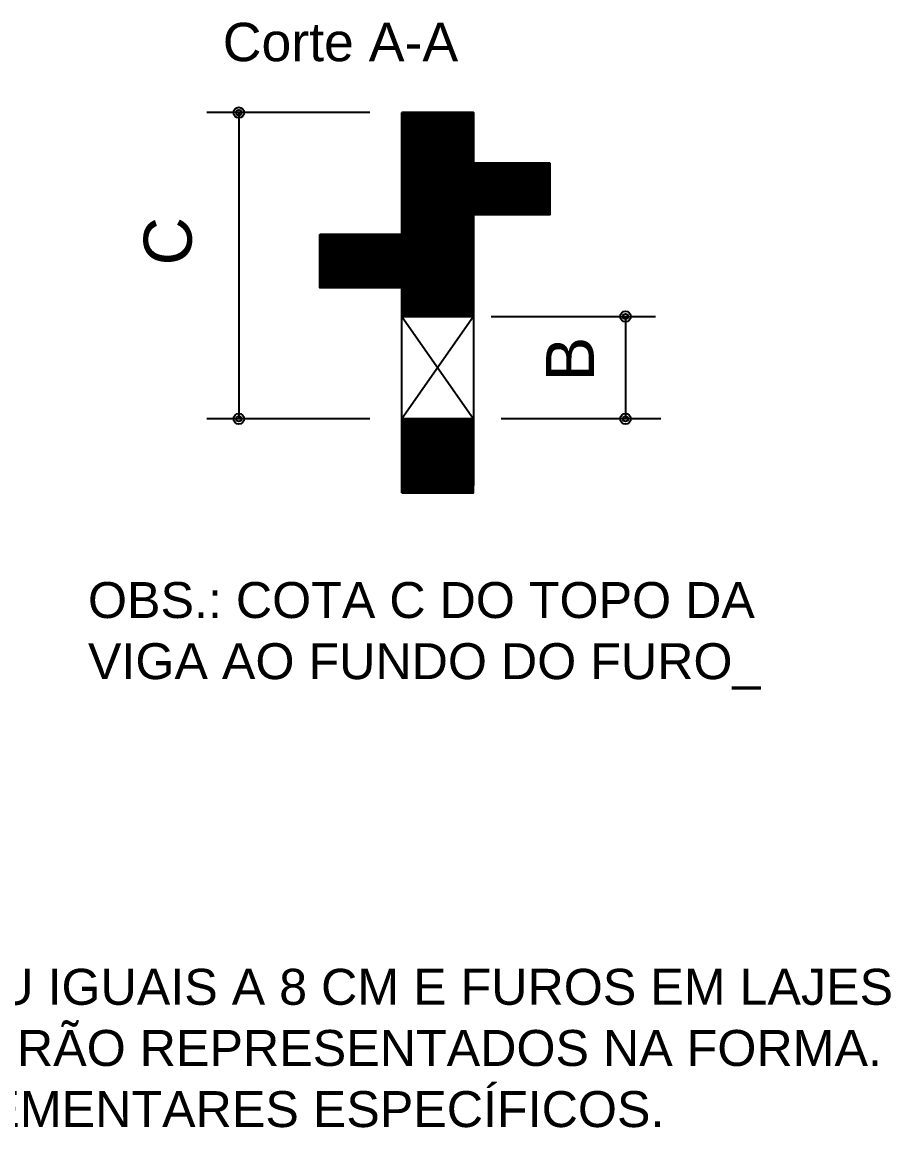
# Model space of a CAD drawing. Extents: x 0 to 119, y 0 to 84.
# Drawn here: x 59.84 to 67.09, y 33.84 to 43.11 of the extents above; entities that cross this region are included whole.
import ezdxf

# ---------------------------------------------------------------- set-up
doc = ezdxf.new("R2010")
doc.units = 0
doc.header["$MEASUREMENT"] = 0
for name, color, linetype in [('15', 12, 'CONTINUOUS'), ('29', 9, 'CONTINUOUS'), ('3', 7, 'CONTINUOUS')]:
    doc.layers.add(name, color=color, linetype=linetype)
doc.styles.add('TQS_ARIAL', font='arial.ttf')

msp = doc.modelspace()

# ---------------------------------------------------------------- linework, layer by layer
at = {"layer": '29', "color": 9, "linetype": 'Continuous'}
for p, q in [((63.004893, 41.763406), (63.597097, 42.355609)), ((63.004893, 41.777548), (63.582955, 42.355609)), ((63.004893, 41.79169), (63.568813, 42.355609)), ((63.004893, 41.805832), (63.554671, 42.355609)), ((63.004893, 41.819974), (63.540528, 42.355609)), ((63.004893, 41.834116), (63.526386, 42.355609)), ((63.004893, 41.848258), (63.512244, 42.355609)), ((63.004893, 41.862401), (63.498102, 42.355609)), ((63.004893, 41.876543), (63.48396, 42.355609)), ((63.004893, 41.890685), (63.469818, 42.355609)), ((63.004893, 41.904827), (63.455676, 42.355609)), ((63.004893, 41.918969), (63.441534, 42.355609)), ((63.004893, 41.933111), (63.427391, 42.355609)), ((63.004893, 41.947253), (63.413249, 42.355609)), ((63.004893, 41.961395), (63.399107, 42.355609)), ((63.004893, 41.975538), (63.384965, 42.355609)), ((63.004893, 41.98968), (63.370823, 42.355609)), ((63.004893, 42.003822), (63.356681, 42.355609)), ((63.004893, 42.017964), (63.342539, 42.355609)), ((63.004893, 42.032106), (63.328396, 42.355609)), ((63.004893, 42.046248), (63.314254, 42.355609)), ((63.004893, 42.06039), (63.300112, 42.355609)), ((63.004893, 42.074533), (63.28597, 42.355609)), ((63.004893, 42.088675), (63.271828, 42.355609)), ((63.004893, 42.102817), (63.257686, 42.355609)), ((63.004893, 42.116959), (63.243544, 42.355609)), ((63.004893, 42.131101), (63.229401, 42.355609)), ((63.004893, 42.145243), (63.215259, 42.355609)), ((63.004893, 42.159385), (63.201117, 42.355609)), ((63.004893, 42.173528), (63.186975, 42.355609)), ((63.004893, 42.18767), (63.172833, 42.355609)), ((63.004893, 42.201812), (63.158691, 42.355609)), ((63.004893, 42.215954), (63.144549, 42.355609)), ((63.004893, 42.230096), (63.130407, 42.355609)), ((63.004893, 42.244238), (63.116264, 42.355609)), ((63.004893, 42.25838), (63.102122, 42.355609)), ((63.004893, 42.272522), (63.08798, 42.355609)), ((63.004893, 42.286665), (63.073838, 42.355609)), ((63.004893, 42.300807), (63.059696, 42.355609)), ((63.004893, 42.314949), (63.045554, 42.355609)), ((63.004893, 42.329091), (63.031412, 42.355609)), ((63.004893, 42.343233), (63.017269, 42.355609)), ((63.004893, 42.354017), (63.602829, 41.756081)), ((63.004893, 41.749263), (63.602829, 42.347199)), ((63.004893, 42.339875), (63.602829, 41.741939)), ((63.004893, 41.735121), (63.602829, 42.333057)), ((63.004893, 42.325733), (63.602829, 41.727797)), ((63.004893, 41.720979), (63.602829, 42.318915)), ((63.004893, 42.311591), (63.602829, 41.713655)), ((63.004893, 41.706837), (63.602829, 42.304773)), ((63.004893, 42.297449), (63.602829, 41.699513)), ((63.004893, 41.692695), (63.602829, 42.290631)), ((63.004893, 42.283306), (63.602829, 41.685371)), ((63.017443, 42.355609), (63.602829, 41.770224)), ((63.031585, 42.355609), (63.602829, 41.784366)), ((63.045727, 42.355609), (63.602829, 41.798508)), ((63.05987, 42.355609), (63.602829, 41.81265)), ((63.074012, 42.355609), (63.602829, 41.826792)), ((63.088154, 42.355609), (63.602829, 41.840934)), ((63.102296, 42.355609), (63.602829, 41.855076)), ((63.116438, 42.355609), (63.602829, 41.869218)), ((63.13058, 42.355609), (63.602829, 41.883361)), ((63.144722, 42.355609), (63.602829, 41.897503)), ((63.158865, 42.355609), (63.602829, 41.911645)), ((63.173007, 42.355609), (63.602829, 41.925787)), ((63.187149, 42.355609), (63.602829, 41.939929)), ((63.201291, 42.355609), (63.602829, 41.954071)), ((63.215433, 42.355609), (63.602829, 41.968213)), ((63.229575, 42.355609), (63.602829, 41.982356)), ((63.243717, 42.355609), (63.602829, 41.996498)), ((63.25786, 42.355609), (63.602829, 42.01064)), ((63.272002, 42.355609), (63.602829, 42.024782)), ((63.286144, 42.355609), (63.602829, 42.038924)), ((63.300286, 42.355609), (63.602829, 42.053066)), ((63.314428, 42.355609), (63.602829, 42.067208)), ((63.32857, 42.355609), (63.602829, 42.081351)), ((63.342712, 42.355609), (63.602829, 42.095493)), ((63.356854, 42.355609), (63.602829, 42.109635)), ((63.370997, 42.355609), (63.602829, 42.123777)), ((63.385139, 42.355609), (63.602829, 42.137919)), ((63.399281, 42.355609), (63.602829, 42.152061)), ((63.413423, 42.355609), (63.602829, 42.166203)), ((63.427565, 42.355609), (63.602829, 42.180345)), ((63.441707, 42.355609), (63.602829, 42.194488)), ((63.455849, 42.355609), (63.602829, 42.20863)), ((63.469992, 42.355609), (63.602829, 42.222772)), ((63.484134, 42.355609), (63.602829, 42.236914)), ((63.498276, 42.355609), (63.602829, 42.251056)), ((63.512418, 42.355609), (63.602829, 42.265198)), ((63.52656, 42.355609), (63.602829, 42.27934)), ((63.540702, 42.355609), (63.602829, 42.293483)), ((63.554844, 42.355609), (63.602829, 42.307625)), ((63.568987, 42.355609), (63.602829, 42.321767)), ((63.583129, 42.355609), (63.602829, 42.335909)), ((63.597271, 42.355609), (63.602829, 42.350051)), ((63.004893, 41.678553), (63.602829, 42.276488)), ((63.004893, 42.269164), (63.602829, 41.671229)), ((63.004893, 41.664411), (63.602829, 42.262346)), ((63.004893, 42.255022), (63.602829, 41.657086)), ((63.004893, 41.650268), (63.602829, 42.248204)), ((63.004893, 42.24088), (63.602829, 41.642944)), ((63.004893, 41.636126), (63.602829, 42.234062)), ((63.004893, 42.226738), (63.602829, 41.628802)), ((63.004893, 41.621984), (63.602829, 42.21992)), ((63.004893, 42.212596), (63.602829, 41.61466)), ((63.004893, 41.607842), (63.602829, 42.205778)), ((63.004893, 42.198454), (63.602829, 41.600518)), ((63.004893, 41.5937), (63.602829, 42.191636)), ((63.004893, 42.184311), (63.602829, 41.586376)), ((63.004893, 41.579558), (63.602829, 42.177494)), ((63.004893, 42.170169), (63.602829, 41.572234)), ((63.004893, 41.565416), (63.602829, 42.163351)), ((63.004893, 42.156027), (63.602829, 41.558092)), ((63.004893, 41.551274), (63.602829, 42.149209)), ((63.004893, 42.141885), (63.602829, 41.543949)), ((63.004893, 41.537131), (63.602829, 42.135067)), ((63.004893, 42.127743), (63.602829, 41.529807)), ((63.004893, 41.522989), (63.602829, 42.120925)), ((63.004893, 42.113601), (63.602829, 41.515665)), ((63.004893, 41.508847), (63.602829, 42.106783)), ((63.004893, 42.099459), (63.602829, 41.501523)), ((63.004893, 41.494705), (63.602829, 42.092641)), ((63.004893, 42.085317), (63.602829, 41.487381)), ((63.004893, 41.480563), (63.602829, 42.078499)), ((63.004893, 42.071174), (63.602829, 41.473239)), ((63.004893, 41.466421), (63.602829, 42.064356)), ((63.004893, 42.057032), (63.602829, 41.459097)), ((63.004893, 41.452279), (63.602829, 42.050214)), ((63.004893, 42.04289), (63.602829, 41.444954)), ((63.004893, 41.438136), (63.602829, 42.036072)), ((63.004893, 42.028748), (63.602829, 41.430812)), ((63.004893, 41.423994), (63.602829, 42.02193)), ((63.004893, 42.014606), (63.602829, 41.41667)), ((63.004893, 41.409852), (63.602829, 42.007788)), ((63.004893, 42.000464), (63.602829, 41.402528)), ((63.004893, 41.39571), (63.602829, 41.993646)), ((63.004893, 41.986322), (63.602829, 41.388386)), ((63.004893, 41.381568), (63.602829, 41.979504)), ((63.004893, 41.972179), (63.602829, 41.374244)), ((63.004893, 41.367426), (63.602829, 41.965361)), ((63.004893, 41.958037), (63.602829, 41.360102)), ((63.004893, 41.353284), (63.602829, 41.951219)), ((63.004893, 41.943895), (63.602829, 41.345959)), ((63.004893, 41.339142), (63.602829, 41.937077)), ((63.004893, 41.929753), (63.602829, 41.331817)), ((63.004893, 41.324999), (63.602829, 41.922935)), ((63.004893, 41.915611), (63.602829, 41.317675)), ((63.004893, 41.310857), (63.602829, 41.908793)), ((63.602829, 41.512813), (64.023782, 41.933766)), ((63.602829, 41.526955), (64.00964, 41.933766)), ((63.602829, 41.541097), (63.995498, 41.933766)), ((63.602829, 41.55524), (63.981356, 41.933766)), ((63.602829, 41.569382), (63.967214, 41.933766)), ((63.602829, 41.583524), (63.953072, 41.933766)), ((63.602829, 41.597666), (63.938929, 41.933766)), ((63.602829, 41.611808), (63.924787, 41.933766)), ((63.602829, 41.62595), (63.910645, 41.933766)), ((63.602829, 41.640092), (63.896503, 41.933766)), ((63.602829, 41.654235), (63.882361, 41.933766)), ((63.602829, 41.668377), (63.868219, 41.933766)), ((63.602829, 41.682519), (63.854077, 41.933766)), ((63.602829, 41.696661), (63.839934, 41.933766)), ((63.602829, 41.710803), (63.825792, 41.933766)), ((63.602829, 41.724945), (63.81165, 41.933766)), ((63.602829, 41.739087), (63.797508, 41.933766)), ((63.602829, 41.753229), (63.783366, 41.933766)), ((63.602829, 41.767372), (63.769224, 41.933766)), ((63.602829, 41.781514), (63.755082, 41.933766)), ((63.602829, 41.795656), (63.74094, 41.933766)), ((63.602829, 41.809798), (63.726797, 41.933766)), ((63.602829, 41.82394), (63.712655, 41.933766)), ((63.602829, 41.838082), (63.698513, 41.933766)), ((63.602829, 41.852224), (63.684371, 41.933766)), ((63.602829, 41.866367), (63.670229, 41.933766)), ((63.602829, 41.880509), (63.656087, 41.933766)), ((63.602829, 41.894651), (63.641945, 41.933766)), ((63.602829, 41.908793), (63.627802, 41.933766)), ((63.602829, 41.922935), (63.61366, 41.933766)), ((63.602829, 41.925787), (64.022473, 41.506143)), ((63.602829, 41.911645), (64.008331, 41.506143)), ((63.608992, 41.933766), (64.036615, 41.506143)), ((63.610301, 41.506143), (64.037924, 41.933766)), ((63.623134, 41.933766), (64.050757, 41.506143)), ((63.624443, 41.506143), (64.052067, 41.933766)), ((63.637276, 41.933766), (64.064899, 41.506143)), ((63.638586, 41.506143), (64.066209, 41.933766)), ((63.651418, 41.933766), (64.079041, 41.506143)), ((63.652728, 41.506143), (64.080351, 41.933766)), ((63.66556, 41.933766), (64.093183, 41.506143)), ((63.66687, 41.506143), (64.094493, 41.933766)), ((63.679702, 41.933766), (64.107325, 41.506143)), ((63.681012, 41.506143), (64.108635, 41.933766)), ((63.693845, 41.933766), (64.121468, 41.506143)), ((63.695154, 41.506143), (64.122777, 41.933766)), ((63.707987, 41.933766), (64.13561, 41.506143)), ((63.709296, 41.506143), (64.136919, 41.933766)), ((63.722129, 41.933766), (64.149752, 41.506143)), ((63.723438, 41.506143), (64.151061, 41.933766)), ((63.736271, 41.933766), (64.163894, 41.506143)), ((63.737581, 41.506143), (64.165204, 41.933766)), ((63.750413, 41.933766), (64.178036, 41.506143)), ((63.751723, 41.506143), (64.179346, 41.933766)), ((63.764555, 41.933766), (64.192178, 41.506143)), ((63.765865, 41.506143), (64.193488, 41.933766)), ((63.778697, 41.933766), (64.20632, 41.506143)), ((63.780007, 41.506143), (64.20763, 41.933766)), ((63.79284, 41.933766), (64.220463, 41.506143)), ((63.794149, 41.506143), (64.221772, 41.933766)), ((63.806982, 41.933766), (64.234605, 41.506143)), ((63.808291, 41.506143), (64.235914, 41.933766)), ((63.821124, 41.933766), (64.243474, 41.511416)), ((63.822433, 41.506143), (64.243474, 41.927184)), ((63.835266, 41.933766), (64.243474, 41.525558)), ((63.836576, 41.506143), (64.243474, 41.913042)), ((63.849408, 41.933766), (64.243474, 41.5397)), ((63.86355, 41.933766), (64.243474, 41.553842)), ((63.877692, 41.933766), (64.243474, 41.567985)), ((63.891834, 41.933766), (64.243474, 41.582127)), ((63.905977, 41.933766), (64.243474, 41.596269)), ((63.920119, 41.933766), (64.243474, 41.610411)), ((63.934261, 41.933766), (64.243474, 41.624553)), ((63.948403, 41.933766), (64.243474, 41.638695)), ((63.962545, 41.933766), (64.243474, 41.652837)), ((63.976687, 41.933766), (64.243474, 41.666979)), ((63.990829, 41.933766), (64.243474, 41.681122)), ((64.004972, 41.933766), (64.243474, 41.695264)), ((64.019114, 41.933766), (64.243474, 41.709406)), ((64.033256, 41.933766), (64.243474, 41.723548)), ((64.047398, 41.933766), (64.243474, 41.73769)), ((64.06154, 41.933766), (64.243474, 41.751832)), ((64.075682, 41.933766), (64.243474, 41.765974)), ((64.089824, 41.933766), (64.243474, 41.780117)), ((64.103966, 41.933766), (64.243474, 41.794259)), ((64.118109, 41.933766), (64.243474, 41.808401)), ((64.132251, 41.933766), (64.243474, 41.822543)), ((64.146393, 41.933766), (64.243474, 41.836685)), ((64.160535, 41.933766), (64.243474, 41.850827)), ((64.174677, 41.933766), (64.243474, 41.864969)), ((64.188819, 41.933766), (64.243474, 41.879112)), ((64.202961, 41.933766), (64.243474, 41.893254)), ((64.217104, 41.933766), (64.243474, 41.907396)), ((64.231246, 41.933766), (64.243474, 41.921538)), ((63.004893, 41.901469), (63.602829, 41.303533)), ((63.004893, 41.296715), (63.602829, 41.894651)), ((63.004893, 41.887327), (63.602829, 41.289391)), ((63.004893, 41.282573), (63.602829, 41.880509)), ((63.004893, 41.873184), (63.602829, 41.275249)), ((63.004893, 41.268431), (63.602829, 41.866367)), ((63.004893, 41.859042), (63.602829, 41.261107)), ((63.004893, 41.254289), (63.602829, 41.852224)), ((63.004893, 41.8449), (63.602829, 41.246965)), ((63.004893, 41.240147), (63.602829, 41.838082)), ((63.004893, 41.830758), (63.602829, 41.232822)), ((63.004893, 41.226004), (63.602829, 41.82394)), ((63.004893, 41.816616), (63.602829, 41.21868)), ((63.602829, 41.897503), (63.994188, 41.506143)), ((63.602829, 41.883361), (63.980046, 41.506143)), ((63.602829, 41.869218), (63.965904, 41.506143)), ((63.602829, 41.855076), (63.951762, 41.506143)), ((63.602829, 41.840934), (63.93762, 41.506143)), ((63.602829, 41.826792), (63.923478, 41.506143)), ((63.850718, 41.506143), (64.243474, 41.8989)), ((63.86486, 41.506143), (64.243474, 41.884758)), ((63.879002, 41.506143), (64.243474, 41.870616)), ((63.893144, 41.506143), (64.243474, 41.856473)), ((63.907286, 41.506143), (64.243474, 41.842331)), ((63.921428, 41.506143), (64.243474, 41.828189)), ((63.004893, 41.211862), (63.602829, 41.809798)), ((63.004893, 41.802474), (63.602829, 41.204538)), ((63.004893, 41.19772), (63.602829, 41.795656)), ((63.004893, 41.788332), (63.602829, 41.190396)), ((63.004893, 41.183578), (63.602829, 41.781514)), ((63.004893, 41.77419), (63.602829, 41.176254)), ((63.004893, 41.169436), (63.602829, 41.767372)), ((63.004893, 41.760047), (63.602829, 41.162112)), ((63.004893, 41.155294), (63.602829, 41.753229)), ((63.004893, 41.745905), (63.602829, 41.14797)), ((63.004893, 41.141152), (63.602829, 41.739087)), ((63.004893, 41.731763), (63.602829, 41.133827)), ((63.004893, 41.127009), (63.602829, 41.724945)), ((63.602829, 41.81265), (63.909336, 41.506143)), ((63.602829, 41.798508), (63.895193, 41.506143)), ((63.602829, 41.784366), (63.881051, 41.506143)), ((63.602829, 41.770224), (63.866909, 41.506143)), ((63.602829, 41.756081), (63.852767, 41.506143)), ((63.602829, 41.741939), (63.838625, 41.506143)), ((63.602829, 41.727797), (63.824483, 41.506143)), ((63.93557, 41.506143), (64.243474, 41.814047)), ((63.949713, 41.506143), (64.243474, 41.799905)), ((63.963855, 41.506143), (64.243474, 41.785763)), ((63.977997, 41.506143), (64.243474, 41.771621)), ((63.992139, 41.506143), (64.243474, 41.757479)), ((64.006281, 41.506143), (64.243474, 41.743336)), ((64.020423, 41.506143), (64.243474, 41.729194)), ((63.004893, 41.717621), (63.602829, 41.119685)), ((63.004893, 41.112867), (63.602829, 41.710803)), ((63.004893, 41.703479), (63.602829, 41.105543)), ((63.004893, 41.098725), (63.602829, 41.696661)), ((63.004893, 41.689337), (63.602829, 41.091401)), ((63.004893, 41.084583), (63.602829, 41.682519)), ((63.004893, 41.675195), (63.602829, 41.077259)), ((63.004893, 41.070441), (63.602829, 41.668377)), ((63.004893, 41.661052), (63.602829, 41.063117)), ((63.004893, 41.056299), (63.602829, 41.654235)), ((63.004893, 41.64691), (63.602829, 41.048975)), ((63.004893, 41.042157), (63.602829, 41.640092)), ((63.004893, 41.632768), (63.602829, 41.034832)), ((63.602829, 41.713655), (63.810341, 41.506143)), ((63.602829, 41.699513), (63.796198, 41.506143)), ((63.602829, 41.685371), (63.782056, 41.506143)), ((63.602829, 41.671229), (63.767914, 41.506143)), ((63.602829, 41.657086), (63.753772, 41.506143)), ((63.602829, 41.642944), (63.73963, 41.506143)), ((64.034565, 41.506143), (64.243474, 41.715052)), ((64.048708, 41.506143), (64.243474, 41.70091)), ((64.06285, 41.506143), (64.243474, 41.686768)), ((64.076992, 41.506143), (64.243474, 41.672626)), ((64.091134, 41.506143), (64.243474, 41.658484)), ((64.105276, 41.506143), (64.243474, 41.644341)), ((64.119418, 41.506143), (64.243474, 41.630199)), ((63.004893, 41.028015), (63.602829, 41.62595)), ((63.004893, 41.618626), (63.602829, 41.02069)), ((63.004893, 41.013872), (63.602829, 41.611808)), ((63.004893, 41.604484), (63.602829, 41.006548)), ((63.004893, 40.99973), (63.602829, 41.597666)), ((63.004893, 41.590342), (63.602829, 40.992406)), ((63.004893, 40.985588), (63.602829, 41.583524)), ((63.004893, 41.5762), (63.602829, 40.978264)), ((63.004893, 40.971446), (63.602829, 41.569382)), ((63.004893, 41.562058), (63.602829, 40.964122)), ((63.004893, 40.957304), (63.602829, 41.55524)), ((63.004893, 41.547915), (63.602829, 40.94998)), ((63.004893, 40.943162), (63.602829, 41.541097)), ((63.602829, 41.628802), (63.725488, 41.506143)), ((63.602829, 41.61466), (63.711346, 41.506143)), ((63.602829, 41.600518), (63.697204, 41.506143)), ((63.602829, 41.586376), (63.683061, 41.506143)), ((63.602829, 41.572234), (63.668919, 41.506143)), ((63.602829, 41.558092), (63.654777, 41.506143)), ((63.602829, 41.543949), (63.640635, 41.506143)), ((64.13356, 41.506143), (64.243474, 41.616057)), ((64.147702, 41.506143), (64.243474, 41.601915)), ((64.161845, 41.506143), (64.243474, 41.587773)), ((64.175987, 41.506143), (64.243474, 41.573631)), ((64.190129, 41.506143), (64.243474, 41.559489)), ((64.204271, 41.506143), (64.243474, 41.545347)), ((63.004893, 41.533773), (63.602829, 40.935838)), ((63.004893, 40.92902), (63.602829, 41.526955)), ((63.004893, 41.519631), (63.602829, 40.921695)), ((63.004893, 40.914877), (63.602829, 41.512813)), ((63.004893, 41.505489), (63.602829, 40.907553)), ((63.004893, 40.900735), (63.602829, 41.498671)), ((63.004893, 41.491347), (63.602829, 40.893411)), ((63.004893, 40.886593), (63.602829, 41.484529)), ((63.004893, 41.477205), (63.602829, 40.879269)), ((63.004893, 40.872451), (63.602829, 41.470387)), ((63.004893, 41.463063), (63.602829, 40.865127)), ((63.004893, 40.858309), (63.602829, 41.456245)), ((63.004893, 41.44892), (63.602829, 40.850985)), ((63.602829, 41.529807), (63.626493, 41.506143)), ((63.602829, 41.515665), (63.612351, 41.506143)), ((64.218413, 41.506143), (64.243474, 41.531204)), ((64.232555, 41.506143), (64.243474, 41.517062)), ((63.004893, 40.844167), (63.602829, 41.442102)), ((63.004893, 41.434778), (63.602829, 40.836843)), ((63.004893, 40.830025), (63.602829, 41.42796)), ((63.004893, 41.420636), (63.602829, 40.8227)), ((63.004893, 40.815882), (63.602829, 41.413818)), ((63.004893, 41.406494), (63.602829, 40.808558)), ((63.004893, 40.80174), (63.602829, 41.399676)), ((63.004893, 41.392352), (63.602829, 40.794416)), ((63.004893, 40.787598), (63.602829, 41.385534)), ((63.004893, 41.37821), (63.602829, 40.780274)), ((63.004893, 40.773456), (63.602829, 41.371392)), ((63.004893, 41.364068), (63.602829, 40.766132)), ((63.004893, 40.759314), (63.602829, 41.35725)), ((62.320301, 40.894966), (62.763123, 41.337788)), ((62.320301, 40.909108), (62.748981, 41.337788)), ((62.320301, 40.92325), (62.734839, 41.337788)), ((62.320301, 40.937392), (62.720697, 41.337788)), ((62.320301, 40.951534), (62.706555, 41.337788)), ((62.320301, 40.965676), (62.692413, 41.337788)), ((62.320301, 40.979818), (62.67827, 41.337788)), ((62.320301, 40.993961), (62.664128, 41.337788)), ((62.320301, 41.008103), (62.649986, 41.337788)), ((62.320301, 41.022245), (62.635844, 41.337788)), ((62.320301, 41.036387), (62.621702, 41.337788)), ((62.320301, 41.050529), (62.60756, 41.337788)), ((62.320301, 41.064671), (62.593418, 41.337788)), ((62.320301, 41.078813), (62.579275, 41.337788)), ((62.320301, 41.092956), (62.565133, 41.337788)), ((62.320301, 41.107098), (62.550991, 41.337788)), ((62.320301, 41.12124), (62.536849, 41.337788)), ((62.320301, 41.135382), (62.522707, 41.337788)), ((62.320301, 41.149524), (62.508565, 41.337788)), ((62.320301, 41.163666), (62.494423, 41.337788)), ((62.320301, 41.177808), (62.480281, 41.337788)), ((62.320301, 41.19195), (62.466138, 41.337788)), ((62.320301, 41.206093), (62.451996, 41.337788)), ((62.320301, 41.220235), (62.437854, 41.337788)), ((62.320301, 41.234377), (62.423712, 41.337788)), ((62.320301, 41.248519), (62.40957, 41.337788)), ((62.320301, 41.262661), (62.395428, 41.337788)), ((62.320301, 41.276803), (62.381286, 41.337788)), ((62.320301, 41.290945), (62.367143, 41.337788)), ((62.320301, 41.305088), (62.353001, 41.337788)), ((62.320301, 41.31923), (62.338859, 41.337788)), ((62.320301, 41.333372), (62.324717, 41.337788)), ((62.320301, 41.327411), (62.753747, 40.893965)), ((62.320301, 41.313269), (62.739604, 40.893965)), ((62.320301, 41.299127), (62.725462, 40.893965)), ((62.320301, 41.284984), (62.71132, 40.893965)), ((62.320301, 41.270842), (62.697178, 40.893965)), ((62.324066, 41.337788), (62.767889, 40.893965)), ((62.333443, 40.893965), (62.777265, 41.337788)), ((62.338208, 41.337788), (62.782031, 40.893965)), ((62.347585, 40.893965), (62.791408, 41.337788)), ((62.352351, 41.337788), (62.796173, 40.893965)), ((62.361727, 40.893965), (62.80555, 41.337788)), ((62.366493, 41.337788), (62.810315, 40.893965)), ((62.375869, 40.893965), (62.819692, 41.337788)), ((62.380635, 41.337788), (62.824457, 40.893965)), ((62.390012, 40.893965), (62.833834, 41.337788)), ((62.394777, 41.337788), (62.838599, 40.893965)), ((62.404154, 40.893965), (62.847976, 41.337788)), ((62.408919, 41.337788), (62.852742, 40.893965)), ((62.418296, 40.893965), (62.862118, 41.337788)), ((62.423061, 41.337788), (62.866884, 40.893965)), ((62.432438, 40.893965), (62.87626, 41.337788)), ((62.437203, 41.337788), (62.881026, 40.893965)), ((62.44658, 40.893965), (62.890402, 41.337788)), ((62.451346, 41.337788), (62.895168, 40.893965)), ((62.460722, 40.893965), (62.904545, 41.337788)), ((62.465488, 41.337788), (62.90931, 40.893965)), ((62.474864, 40.893965), (62.918687, 41.337788)), ((62.47963, 41.337788), (62.923452, 40.893965)), ((62.489006, 40.893965), (62.932829, 41.337788)), ((62.493772, 41.337788), (62.937594, 40.893965)), ((62.503149, 40.893965), (62.946971, 41.337788)), ((62.507914, 41.337788), (62.951737, 40.893965)), ((62.517291, 40.893965), (62.961113, 41.337788)), ((62.522056, 41.337788), (62.965879, 40.893965)), ((62.531433, 40.893965), (62.975255, 41.337788)), ((62.536198, 41.337788), (62.980021, 40.893965)), ((62.545575, 40.893965), (62.989397, 41.337788)), ((62.550341, 41.337788), (62.994163, 40.893965)), ((62.559717, 40.893965), (63.003313, 41.337788)), ((62.564483, 41.337788), (63.003313, 40.898958)), ((62.573859, 40.893965), (63.003313, 41.323419)), ((62.578625, 41.337788), (63.003313, 40.9131)), ((62.588001, 40.893965), (63.003313, 41.309277)), ((62.592767, 41.337788), (63.003313, 40.927242)), ((62.602144, 40.893965), (63.003313, 41.295135)), ((62.606909, 41.337788), (63.003313, 40.941384)), ((62.616286, 40.893965), (63.003313, 41.280992)), ((62.621051, 41.337788), (63.003313, 40.955526)), ((62.630428, 40.893965), (63.003313, 41.26685)), ((62.635193, 41.337788), (63.003313, 40.969668)), ((62.649335, 41.337788), (63.003313, 40.98381)), ((62.663478, 41.337788), (63.003313, 40.997953)), ((62.67762, 41.337788), (63.003313, 41.012095)), ((62.691762, 41.337788), (63.003313, 41.026237)), ((62.705904, 41.337788), (63.003313, 41.040379)), ((62.720046, 41.337788), (63.003313, 41.054521)), ((62.734188, 41.337788), (63.003313, 41.068663)), ((62.74833, 41.337788), (63.003313, 41.082805)), ((62.762473, 41.337788), (63.003313, 41.096948)), ((62.776615, 41.337788), (63.003313, 41.11109)), ((62.790757, 41.337788), (63.003313, 41.125232)), ((62.804899, 41.337788), (63.003313, 41.139374)), ((62.819041, 41.337788), (63.003313, 41.153516)), ((62.833183, 41.337788), (63.003313, 41.167658)), ((62.847325, 41.337788), (63.003313, 41.1818)), ((62.861468, 41.337788), (63.003313, 41.195942)), ((62.87561, 41.337788), (63.003313, 41.210085)), ((62.889752, 41.337788), (63.003313, 41.224227)), ((62.903894, 41.337788), (63.003313, 41.238369)), ((62.918036, 41.337788), (63.003313, 41.252511)), ((62.932178, 41.337788), (63.003313, 41.266653)), ((62.94632, 41.337788), (63.003313, 41.280795)), ((62.960462, 41.337788), (63.003313, 41.294937)), ((62.974605, 41.337788), (63.003313, 41.30908)), ((62.988747, 41.337788), (63.003313, 41.323222)), ((63.004893, 41.349925), (63.602829, 40.75199)), ((63.004893, 40.745172), (63.602829, 41.343108)), ((63.004893, 41.335783), (63.602829, 40.737848)), ((63.004893, 40.73103), (63.602829, 41.328965)), ((63.004893, 41.321641), (63.602829, 40.723706)), ((63.004893, 40.716888), (63.602829, 41.314823)), ((63.004893, 41.307499), (63.602829, 40.709563)), ((63.004893, 40.702745), (63.602829, 41.300681)), ((63.004893, 41.293357), (63.602829, 40.695421)), ((63.004893, 40.688603), (63.602829, 41.286539)), ((63.004893, 41.279215), (63.602829, 40.681279)), ((63.004893, 40.674461), (63.602829, 41.272397)), ((63.004893, 41.265073), (63.602829, 40.667137)), ((62.320301, 41.2567), (62.683036, 40.893965)), ((62.320301, 41.242558), (62.668894, 40.893965)), ((62.320301, 41.228416), (62.654752, 40.893965)), ((62.320301, 41.214274), (62.64061, 40.893965)), ((62.320301, 41.200132), (62.626467, 40.893965)), ((62.320301, 41.18599), (62.612325, 40.893965)), ((62.320301, 41.171847), (62.598183, 40.893965)), ((62.64457, 40.893965), (63.003313, 41.252708)), ((62.658712, 40.893965), (63.003313, 41.238566)), ((62.672854, 40.893965), (63.003313, 41.224424)), ((62.686996, 40.893965), (63.003313, 41.210282)), ((62.701139, 40.893965), (63.003313, 41.19614)), ((62.715281, 40.893965), (63.003313, 41.181998)), ((62.729423, 40.893965), (63.003313, 41.167855)), ((63.004893, 40.660319), (63.602829, 41.258255)), ((63.004893, 41.250931), (63.600993, 40.654831)), ((63.004893, 41.236788), (63.586851, 40.654831)), ((63.004893, 41.222646), (63.572709, 40.654831)), ((63.004893, 41.208504), (63.558567, 40.654831)), ((63.004893, 41.194362), (63.544425, 40.654831)), ((63.004893, 41.18022), (63.530282, 40.654831)), ((63.004893, 41.166078), (63.51614, 40.654831)), ((63.013547, 40.654831), (63.602829, 41.244113)), ((63.027689, 40.654831), (63.602829, 41.22997)), ((63.041831, 40.654831), (63.602829, 41.215828)), ((63.055973, 40.654831), (63.602829, 41.201686)), ((63.070116, 40.654831), (63.602829, 41.187544)), ((63.084258, 40.654831), (63.602829, 41.173402)), ((62.320301, 41.157705), (62.584041, 40.893965)), ((62.320301, 41.143563), (62.569899, 40.893965)), ((62.320301, 41.129421), (62.555757, 40.893965)), ((62.320301, 41.115279), (62.541615, 40.893965)), ((62.320301, 41.101137), (62.527472, 40.893965)), ((62.320301, 41.086995), (62.51333, 40.893965)), ((62.743565, 40.893965), (63.003313, 41.153713)), ((62.757707, 40.893965), (63.003313, 41.139571)), ((62.771849, 40.893965), (63.003313, 41.125429)), ((62.785991, 40.893965), (63.003313, 41.111287)), ((62.800133, 40.893965), (63.003313, 41.097145)), ((62.814276, 40.893965), (63.003313, 41.083003)), ((63.004893, 41.151936), (63.501998, 40.654831)), ((63.004893, 41.137793), (63.487856, 40.654831)), ((63.004893, 41.123651), (63.473714, 40.654831)), ((63.004893, 41.109509), (63.459572, 40.654831)), ((63.004893, 41.095367), (63.44543, 40.654831)), ((63.004893, 41.081225), (63.431288, 40.654831)), ((63.0984, 40.654831), (63.602829, 41.15926)), ((63.112542, 40.654831), (63.602829, 41.145118)), ((63.126684, 40.654831), (63.602829, 41.130975)), ((63.140826, 40.654831), (63.602829, 41.116833)), ((63.154968, 40.654831), (63.602829, 41.102691)), ((63.169111, 40.654831), (63.602829, 41.088549)), ((63.183253, 40.654831), (63.602829, 41.074407)), ((62.320301, 41.072852), (62.499188, 40.893965)), ((62.320301, 41.05871), (62.485046, 40.893965)), ((62.320301, 41.044568), (62.470904, 40.893965)), ((62.320301, 41.030426), (62.456762, 40.893965)), ((62.320301, 41.016284), (62.44262, 40.893965)), ((62.320301, 41.002142), (62.428477, 40.893965)), ((62.320301, 40.988), (62.414335, 40.893965)), ((62.828418, 40.893965), (63.003313, 41.06886)), ((62.84256, 40.893965), (63.003313, 41.054718)), ((62.856702, 40.893965), (63.003313, 41.040576)), ((62.870844, 40.893965), (63.003313, 41.026434)), ((62.884986, 40.893965), (63.003313, 41.012292)), ((62.899128, 40.893965), (63.003313, 40.99815)), ((62.913271, 40.893965), (63.003313, 40.984008)), ((63.004893, 41.067083), (63.417145, 40.654831)), ((63.004893, 41.052941), (63.403003, 40.654831)), ((63.004893, 41.038798), (63.388861, 40.654831)), ((63.004893, 41.024656), (63.374719, 40.654831)), ((63.004893, 41.010514), (63.360577, 40.654831)), ((63.004893, 40.996372), (63.346435, 40.654831)), ((63.004893, 40.98223), (63.332293, 40.654831)), ((63.197395, 40.654831), (63.602829, 41.060265)), ((63.211537, 40.654831), (63.602829, 41.046123)), ((63.225679, 40.654831), (63.602829, 41.031981)), ((63.239821, 40.654831), (63.602829, 41.017838)), ((63.253963, 40.654831), (63.602829, 41.003696)), ((63.268106, 40.654831), (63.602829, 40.989554)), ((62.320301, 40.973858), (62.400193, 40.893965)), ((62.320301, 40.959715), (62.386051, 40.893965)), ((62.320301, 40.945573), (62.371909, 40.893965)), ((62.320301, 40.931431), (62.357767, 40.893965)), ((62.320301, 40.917289), (62.343625, 40.893965)), ((62.320301, 40.903147), (62.329483, 40.893965)), ((62.927413, 40.893965), (63.003313, 40.969866)), ((62.941555, 40.893965), (63.003313, 40.955723)), ((62.955697, 40.893965), (63.003313, 40.941581)), ((62.969839, 40.893965), (63.003313, 40.927439)), ((62.983981, 40.893965), (63.003313, 40.913297)), ((62.998123, 40.893965), (63.003313, 40.899155)), ((63.004893, 40.968088), (63.31815, 40.654831)), ((63.004893, 40.953946), (63.304008, 40.654831)), ((63.004893, 40.939804), (63.289866, 40.654831)), ((63.004893, 40.925661), (63.275724, 40.654831)), ((63.004893, 40.911519), (63.261582, 40.654831)), ((63.004893, 40.897377), (63.24744, 40.654831)), ((63.282248, 40.654831), (63.602829, 40.975412)), ((63.29639, 40.654831), (63.602829, 40.96127)), ((63.310532, 40.654831), (63.602829, 40.947128)), ((63.324674, 40.654831), (63.602829, 40.932986)), ((63.338816, 40.654831), (63.602829, 40.918843)), ((63.352958, 40.654831), (63.602829, 40.904701)), ((63.3671, 40.654831), (63.602829, 40.890559)), ((63.004893, 40.883235), (63.233298, 40.654831)), ((63.004893, 40.869093), (63.219156, 40.654831)), ((63.004893, 40.854951), (63.205013, 40.654831)), ((63.004893, 40.840809), (63.190871, 40.654831)), ((63.004893, 40.826666), (63.176729, 40.654831)), ((63.004893, 40.812524), (63.162587, 40.654831)), ((63.004893, 40.798382), (63.148445, 40.654831)), ((63.381243, 40.654831), (63.602829, 40.876417)), ((63.395385, 40.654831), (63.602829, 40.862275)), ((63.409527, 40.654831), (63.602829, 40.848133)), ((63.423669, 40.654831), (63.602829, 40.833991)), ((63.437811, 40.654831), (63.602829, 40.819848)), ((63.451953, 40.654831), (63.602829, 40.805706)), ((63.004893, 40.78424), (63.134303, 40.654831)), ((63.004893, 40.770098), (63.120161, 40.654831)), ((63.004893, 40.755956), (63.106018, 40.654831)), ((63.004893, 40.741814), (63.091876, 40.654831)), ((63.004893, 40.727672), (63.077734, 40.654831)), ((63.004893, 40.713529), (63.063592, 40.654831)), ((63.466095, 40.654831), (63.602829, 40.791564)), ((63.480238, 40.654831), (63.602829, 40.777422)), ((63.49438, 40.654831), (63.602829, 40.76328)), ((63.508522, 40.654831), (63.602829, 40.749138)), ((63.522664, 40.654831), (63.602829, 40.734996)), ((63.536806, 40.654831), (63.602829, 40.720854)), ((63.550948, 40.654831), (63.602829, 40.706711)), ((63.004893, 40.699387), (63.04945, 40.654831)), ((63.004893, 40.685245), (63.035308, 40.654831)), ((63.004893, 40.671103), (63.021166, 40.654831)), ((63.004893, 40.656961), (63.007023, 40.654831)), ((63.56509, 40.654831), (63.602829, 40.692569)), ((63.579233, 40.654831), (63.602829, 40.678427)), ((63.593375, 40.654831), (63.602829, 40.664285)), ((63.005246, 39.204032), (63.602829, 39.800637)), ((63.005246, 39.218174), (63.587709, 39.800637)), ((63.005246, 39.232316), (63.573567, 39.800637)), ((63.005246, 39.246458), (63.559425, 39.800637)), ((63.005246, 39.2606), (63.545283, 39.800637)), ((63.005246, 39.274743), (63.531141, 39.800637)), ((63.005246, 39.288885), (63.516998, 39.800637)), ((63.005246, 39.303027), (63.502856, 39.800637)), ((63.005246, 39.317169), (63.488714, 39.800637)), ((63.005246, 39.331311), (63.474572, 39.800637)), ((63.005246, 39.345453), (63.46043, 39.800637)), ((63.005246, 39.359595), (63.446288, 39.800637)), ((63.005246, 39.373738), (63.432146, 39.800637)), ((63.005246, 39.38788), (63.418004, 39.800637)), ((63.005246, 39.402022), (63.403861, 39.800637)), ((63.005246, 39.416164), (63.389719, 39.800637)), ((63.005246, 39.430306), (63.375577, 39.800637)), ((63.005246, 39.444448), (63.361435, 39.800637)), ((63.005246, 39.45859), (63.347293, 39.800637)), ((63.005246, 39.472732), (63.333151, 39.800637)), ((63.005246, 39.486875), (63.319009, 39.800637)), ((63.005246, 39.501017), (63.304866, 39.800637)), ((63.005246, 39.515159), (63.290724, 39.800637)), ((63.005246, 39.529301), (63.276582, 39.800637)), ((63.005246, 39.543443), (63.26244, 39.800637)), ((63.005246, 39.557585), (63.248298, 39.800637)), ((63.005246, 39.571727), (63.234156, 39.800637)), ((63.005246, 39.58587), (63.220014, 39.800637)), ((63.005246, 39.600012), (63.205872, 39.800637)), ((63.005246, 39.614154), (63.191729, 39.800637)), ((63.005246, 39.628296), (63.177587, 39.800637)), ((63.005246, 39.642438), (63.163445, 39.800637)), ((63.005246, 39.65658), (63.149303, 39.800637)), ((63.005246, 39.670722), (63.135161, 39.800637)), ((63.005246, 39.684865), (63.121019, 39.800637)), ((63.005246, 39.699007), (63.106877, 39.800637)), ((63.005246, 39.713149), (63.092734, 39.800637)), ((63.005246, 39.727291), (63.078592, 39.800637)), ((63.005246, 39.741433), (63.06445, 39.800637)), ((63.005246, 39.755575), (63.050308, 39.800637)), ((63.005246, 39.769717), (63.036166, 39.800637)), ((63.005246, 39.783859), (63.022024, 39.800637)), ((63.005246, 39.798002), (63.007882, 39.800637)), ((63.005246, 39.793938), (63.602829, 39.196355)), ((63.005246, 39.18989), (63.602829, 39.787473)), ((63.005246, 39.779796), (63.600378, 39.184663)), ((63.012689, 39.800637), (63.602829, 39.210497)), ((63.026831, 39.800637), (63.602829, 39.224639)), ((63.040973, 39.800637), (63.602829, 39.238781)), ((63.055115, 39.800637), (63.602829, 39.252923)), ((63.069257, 39.800637), (63.602829, 39.267066)), ((63.0834, 39.800637), (63.602829, 39.281208)), ((63.097542, 39.800637), (63.602829, 39.29535)), ((63.111684, 39.800637), (63.602829, 39.309492)), ((63.125826, 39.800637), (63.602829, 39.323634)), ((63.139968, 39.800637), (63.602829, 39.337776)), ((63.15411, 39.800637), (63.602829, 39.351918)), ((63.168252, 39.800637), (63.602829, 39.36606)), ((63.182395, 39.800637), (63.602829, 39.380203)), ((63.196537, 39.800637), (63.602829, 39.394345)), ((63.210679, 39.800637), (63.602829, 39.408487)), ((63.224821, 39.800637), (63.602829, 39.422629)), ((63.238963, 39.800637), (63.602829, 39.436771)), ((63.253105, 39.800637), (63.602829, 39.450913)), ((63.267247, 39.800637), (63.602829, 39.465055)), ((63.28139, 39.800637), (63.602829, 39.479198)), ((63.295532, 39.800637), (63.602829, 39.49334)), ((63.309674, 39.800637), (63.602829, 39.507482)), ((63.323816, 39.800637), (63.602829, 39.521624)), ((63.337958, 39.800637), (63.602829, 39.535766)), ((63.3521, 39.800637), (63.602829, 39.549908)), ((63.366242, 39.800637), (63.602829, 39.56405)), ((63.380384, 39.800637), (63.602829, 39.578193)), ((63.394527, 39.800637), (63.602829, 39.592335)), ((63.408669, 39.800637), (63.602829, 39.606477)), ((63.422811, 39.800637), (63.602829, 39.620619)), ((63.436953, 39.800637), (63.602829, 39.634761)), ((63.451095, 39.800637), (63.602829, 39.648903)), ((63.465237, 39.800637), (63.602829, 39.663045)), ((63.479379, 39.800637), (63.602829, 39.677187)), ((63.493522, 39.800637), (63.602829, 39.69133)), ((63.507664, 39.800637), (63.602829, 39.705472)), ((63.521806, 39.800637), (63.602829, 39.719614)), ((63.535948, 39.800637), (63.602829, 39.733756)), ((63.55009, 39.800637), (63.602829, 39.747898)), ((63.564232, 39.800637), (63.602829, 39.76204)), ((63.578374, 39.800637), (63.602829, 39.776182)), ((63.592516, 39.800637), (63.602829, 39.790325)), ((63.005246, 39.765653), (63.586236, 39.184663)), ((63.005246, 39.751511), (63.572094, 39.184663)), ((63.005246, 39.737369), (63.557952, 39.184663)), ((63.005246, 39.723227), (63.54381, 39.184663)), ((63.005246, 39.709085), (63.529668, 39.184663)), ((63.005246, 39.694943), (63.515526, 39.184663)), ((63.014162, 39.184663), (63.602829, 39.77333)), ((63.028304, 39.184663), (63.602829, 39.759188)), ((63.042446, 39.184663), (63.602829, 39.745046)), ((63.056588, 39.184663), (63.602829, 39.730904)), ((63.07073, 39.184663), (63.602829, 39.716762)), ((63.084872, 39.184663), (63.602829, 39.70262)), ((63.099015, 39.184663), (63.602829, 39.688478)), ((63.005246, 39.680801), (63.501384, 39.184663)), ((63.005246, 39.666658), (63.487241, 39.184663)), ((63.005246, 39.652516), (63.473099, 39.184663)), ((63.005246, 39.638374), (63.458957, 39.184663)), ((63.005246, 39.624232), (63.444815, 39.184663)), ((63.005246, 39.61009), (63.430673, 39.184663)), ((63.005246, 39.595948), (63.416531, 39.184663)), ((63.113157, 39.184663), (63.602829, 39.674336)), ((63.127299, 39.184663), (63.602829, 39.660193)), ((63.141441, 39.184663), (63.602829, 39.646051)), ((63.155583, 39.184663), (63.602829, 39.631909)), ((63.169725, 39.184663), (63.602829, 39.617767)), ((63.183867, 39.184663), (63.602829, 39.603625)), ((63.005246, 39.581806), (63.402389, 39.184663)), ((63.005246, 39.567664), (63.388246, 39.184663)), ((63.005246, 39.553521), (63.374104, 39.184663)), ((63.005246, 39.539379), (63.359962, 39.184663)), ((63.005246, 39.525237), (63.34582, 39.184663)), ((63.005246, 39.511095), (63.331678, 39.184663)), ((63.19801, 39.184663), (63.602829, 39.589483)), ((63.212152, 39.184663), (63.602829, 39.575341)), ((63.226294, 39.184663), (63.602829, 39.561198)), ((63.240436, 39.184663), (63.602829, 39.547056)), ((63.254578, 39.184663), (63.602829, 39.532914)), ((63.26872, 39.184663), (63.602829, 39.518772)), ((63.282862, 39.184663), (63.602829, 39.50463)), ((63.005246, 39.496953), (63.317536, 39.184663)), ((63.005246, 39.482811), (63.303394, 39.184663)), ((63.005246, 39.468669), (63.289252, 39.184663)), ((63.005246, 39.454526), (63.275109, 39.184663)), ((63.005246, 39.440384), (63.260967, 39.184663)), ((63.005246, 39.426242), (63.246825, 39.184663)), ((63.005246, 39.4121), (63.232683, 39.184663)), ((63.297004, 39.184663), (63.602829, 39.490488)), ((63.311147, 39.184663), (63.602829, 39.476346)), ((63.325289, 39.184663), (63.602829, 39.462203)), ((63.339431, 39.184663), (63.602829, 39.448061)), ((63.353573, 39.184663), (63.602829, 39.433919)), ((63.367715, 39.184663), (63.602829, 39.419777)), ((63.381857, 39.184663), (63.602829, 39.405635)), ((63.005246, 39.397958), (63.218541, 39.184663)), ((63.005246, 39.383816), (63.204399, 39.184663)), ((63.005246, 39.369674), (63.190257, 39.184663)), ((63.005246, 39.355531), (63.176114, 39.184663)), ((63.005246, 39.341389), (63.161972, 39.184663)), ((63.005246, 39.327247), (63.14783, 39.184663)), ((63.005246, 39.313105), (63.133688, 39.184663)), ((63.395999, 39.184663), (63.602829, 39.391493)), ((63.410142, 39.184663), (63.602829, 39.377351)), ((63.424284, 39.184663), (63.602829, 39.363209)), ((63.438426, 39.184663), (63.602829, 39.349066)), ((63.452568, 39.184663), (63.602829, 39.334924)), ((63.46671, 39.184663), (63.602829, 39.320782)), ((63.005246, 39.298963), (63.119546, 39.184663)), ((63.005246, 39.284821), (63.105404, 39.184663)), ((63.005246, 39.270679), (63.091262, 39.184663)), ((63.005246, 39.256537), (63.077119, 39.184663)), ((63.005246, 39.242394), (63.062977, 39.184663)), ((63.005246, 39.228252), (63.048835, 39.184663)), ((63.480852, 39.184663), (63.602829, 39.30664)), ((63.494994, 39.184663), (63.602829, 39.292498)), ((63.509136, 39.184663), (63.602829, 39.278356)), ((63.523279, 39.184663), (63.602829, 39.264214)), ((63.537421, 39.184663), (63.602829, 39.250071)), ((63.551563, 39.184663), (63.602829, 39.235929)), ((63.565705, 39.184663), (63.602829, 39.221787)), ((63.005246, 39.21411), (63.034693, 39.184663)), ((63.005246, 39.199968), (63.020551, 39.184663)), ((63.005246, 39.185826), (63.006409, 39.184663)), ((63.579847, 39.184663), (63.602829, 39.207645)), ((63.593989, 39.184663), (63.602829, 39.193503))]:
    msp.add_line(p, q, dxfattribs=at)
for points in [[(63.004893, 42.355609), (63.602829, 42.355609), (63.602829, 40.654831), (63.004893, 40.654831), (63.004893, 42.355609)], [(64.243474, 41.933766), (63.602829, 41.933766), (63.602829, 41.506143), (64.243474, 41.506143), (64.243474, 41.933766)], [(62.320301, 41.337788), (63.003313, 41.337788), (63.003313, 40.893965), (62.320301, 40.893965), (62.320301, 41.337788)], [(63.005246, 39.184663), (63.602829, 39.184663), (63.602829, 39.800637), (63.005246, 39.800637), (63.005246, 39.184663)]]:
    msp.add_lwpolyline(points, dxfattribs=at)
at = {"layer": '3', "color": 7, "linetype": 'Continuous'}
for p, q in [((62.737958, 42.355609), (61.378116, 42.355609)), ((61.645052, 42.355609), (61.645052, 41.768971)), ((63.004893, 41.337788), (63.004893, 42.355609)), ((63.602829, 42.355609), (63.004893, 42.355609)), ((63.004893, 41.337788), (63.004893, 42.355609)), ((63.004893, 42.355609), (63.602829, 42.355609)), ((63.602829, 41.933766), (63.602829, 42.355609)), ((63.602829, 42.355609), (63.602829, 41.93324)), ((63.602829, 41.933766), (64.243474, 41.933766)), ((63.602829, 41.93324), (63.602829, 41.93324)), ((61.645052, 41.768971), (61.645052, 39.800637)), ((64.237369, 41.506143), (63.596724, 41.506143)), ((63.602829, 40.654831), (63.602829, 41.506143)), ((63.004893, 41.337788), (62.320301, 41.337788)), ((63.602829, 41.341874), (63.602829, 40.654831)), ((63.003313, 40.893965), (62.318721, 40.893965)), ((63.004893, 40.654831), (63.004893, 40.893965)), ((63.004893, 40.654831), (63.602829, 40.654831)), ((63.004893, 39.800637), (63.004893, 40.654831)), ((63.602829, 40.654831), (63.004893, 39.800637)), ((63.004893, 40.654831), (63.602829, 39.800637)), ((63.602829, 40.654831), (63.004893, 40.654831)), ((63.602829, 40.654831), (63.602829, 39.800637)), ((63.751335, 40.654831), (65.123212, 40.654831)), ((64.87289, 40.654831), (64.87289, 39.800637)), ((62.737958, 39.800637), (61.378116, 39.800637)), ((63.004893, 39.800637), (63.602829, 39.800637)), ((63.004893, 39.183496), (63.004893, 39.800637)), ((63.004893, 39.800637), (63.602829, 39.800637)), ((63.004893, 39.246024), (63.004893, 39.800637)), ((63.602829, 39.184663), (63.602829, 39.800637)), ((63.602829, 39.800637), (63.602829, 39.246024)), ((65.165273, 39.800637), (63.83546, 39.800637)), ((63.005246, 39.184663), (63.602829, 39.184663))]:
    msp.add_line(p, q, dxfattribs=at)
for centre, radius in [((61.645052, 42.355609), 0.044445), ((61.645052, 42.355609), 0.022155), ((64.871572, 40.654831), 0.044445), ((64.871572, 40.654831), 0.022155), ((61.645052, 39.800637), 0.044445), ((61.645052, 39.800637), 0.022155), ((64.871572, 39.800637), 0.044445), ((64.871572, 39.800637), 0.022155)]:
    msp.add_circle(centre, radius, dxfattribs=at)

# ---------------------------------------------------------------- texts
at = {"layer": '15', "color": 12, "linetype": 'Continuous', "style": 'TQS_ARIAL'}
for s, p in [('NOTA: FUROS EM VIGAS COM DIMENSÕES INFERIORES OU IGUAIS A 8 CM E FUROS EM LAJES ', (47.778848, 34.913406)), ('COM DIMENSÕES INFERIORES OU IGUAIS A 20 CM NÃO SERÃO REPRESENTADOS NA FORMA.', (47.778848, 34.403406)), ('PARA ESSES CASOS, CONSULTAR OS PROJETOS COMPLEMENTARES ESPECÍFICOS.', (47.778848, 33.893406))]:
    msp.add_text(s, height=0.3, dxfattribs=at).set_placement(p)
at = {"layer": '3', "color": 7, "linetype": 'Continuous', "style": 'TQS_ARIAL'}
for s, height, p in [('Corte A-A', 0.320323, (61.510969, 42.78411)), ('OBS.: COTA C DO TOPO DA ', 0.3, (60.386259, 38.139612)), ('VIGA AO FUNDO DO FURO_', 0.3, (60.386259, 37.629612))]:
    msp.add_text(s, height=height, dxfattribs=at).set_placement(p)
for s, p in [('C', (61.251562, 41.080739)), ('B', (64.608596, 40.113465))]:
    msp.add_text(s, height=0.4, rotation=90, dxfattribs=at).set_placement(p)

doc.saveas('drawing.dxf')
